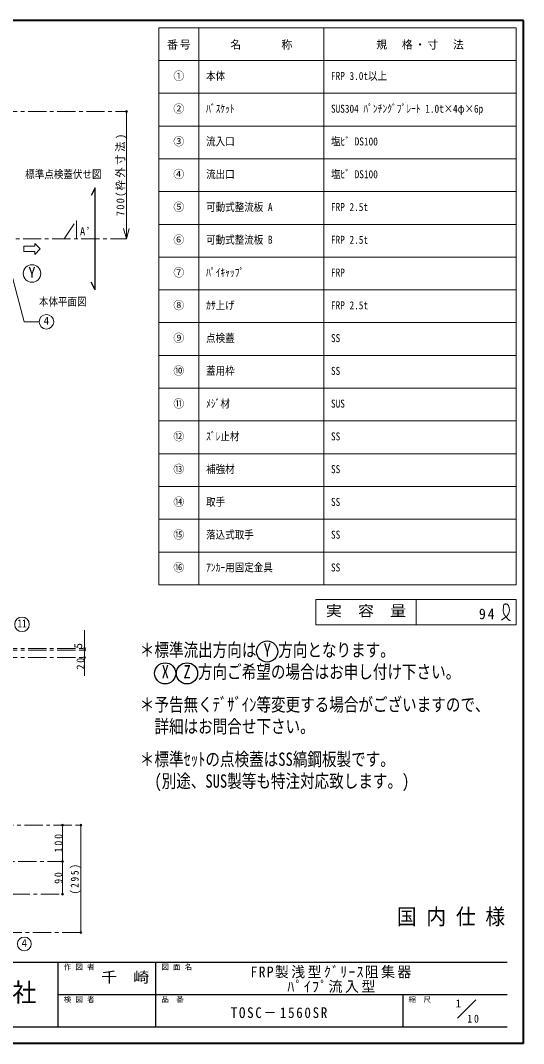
# Model space of a CAD drawing. Units: millimetres at full size, sheet at 1:10; some dimension numbers follow another scale. Extents: x -2102 to 1948, y -1411 to 1399.
# Drawn here: x 567 to 1948, y -1411 to 1399 of the extents above; entities that cross this region are included whole.
import ezdxf
from ezdxf.enums import TextEntityAlignment as Align

# ---------------------------------------------------------------- set-up
doc = ezdxf.new("R2010")
doc.units = ezdxf.units.MM
doc.header["$LTSCALE"] = 10
doc.header["$PDMODE"] = 32
doc.header["$PDSIZE"] = 5
doc.linetypes.add('CHAIN1', pattern=[8, 5, -1, 1, -1])
doc.layers.add('0-0____1', color=4, linetype='Continuous', lineweight=9)
doc.styles.add('ＭＳ ゴシック', font='')
doc.styles.get('ＭＳ ゴシック').set_extended_font_data('MS Gothic')

msp = doc.modelspace()

# ---------------------------------------------------------------- linework, layer by layer
at = {"layer": '0-0____1', "color": 1, "lineweight": 40}
for p, q in [((1947.86, 1399.46), (-2102.14, 1399.46)), ((1947.86, -1410.54), (1947.86, 1399.46)), ((1947.86, -1410.54), (-2102.14, -1410.54))]:
    msp.add_line(p, q, dxfattribs=at)
at = {"layer": '0-0____1', "color": 3, "lineweight": 18}
for p, q in [((1927.86, 1379.46), (946.43, 1379.46)), ((946.43, -150.54), (946.43, 1379.46)), ((1056.43, -150.54), (1056.43, 1379.46)), ((1399.28, -150.54), (1399.28, 1379.46)), ((1927.86, -150.54), (1927.86, 1379.46)), ((1927.86, 1289.46), (946.43, 1289.46)), ((1927.86, 1199.46), (946.43, 1199.46)), ((1927.86, 1109.46), (946.43, 1109.46)), ((1927.86, 1019.46), (946.43, 1019.46)), ((1927.86, 929.46), (946.43, 929.46)), ((1927.86, 839.46), (946.43, 839.46)), ((1927.86, 749.46), (946.43, 749.46)), ((1927.86, 659.46), (946.43, 659.46)), ((1927.86, 569.46), (946.43, 569.46)), ((1927.86, 479.46), (946.43, 479.46)), ((1927.86, 389.46), (946.43, 389.46)), ((1927.86, 299.46), (946.43, 299.46)), ((1927.86, 209.46), (946.43, 209.46)), ((1927.86, 119.46), (946.43, 119.46)), ((1927.86, 29.46), (946.43, 29.46)), ((1927.86, -60.54), (946.43, -60.54)), ((1927.86, -150.54), (946.43, -150.54)), ((1377.86, -190.54), (1927.86, -190.54)), ((1377.86, -260.54), (1377.86, -190.54)), ((1652.86, -260.54), (1652.86, -190.54)), ((1927.86, -190.54), (1927.86, -260.54)), ((1377.86, -260.54), (1927.86, -260.54))]:
    msp.add_line(p, q, dxfattribs=at)
at = {"layer": '0-0____1', "linetype": 'CHAIN1'}
for p, q in [((507.86, 1149.46), (857.86, 1149.46)), ((686.86, 799.46), (720.19, 849.46)), ((720.19, 849.46), (720.19, 799.46)), ((-1266.14, 799.46), (857.86, 799.46)), ((507.86, -325.54), (742.86, -325.54)), ((507.86, -330.54), (742.86, -330.54)), ((507.86, -350.54), (742.86, -350.54)), ((497.86, -810.54), (732.36, -810.54)), ((480.86, -910.54), (682.36, -910.54)), ((382.86, -1000.54), (682.36, -1000.54)), ((440.86, -1105.54), (732.36, -1105.54))]:
    msp.add_line(p, q, dxfattribs=at)
at = {"layer": '0-0____1'}
for p, q in [((857.86, 799.46), (857.86, 1149.46)), ((857.86, 799.46), (850.09, 828.43)), ((857.86, 799.46), (865.62, 828.43)), ((620.86, 771.96), (605.86, 786.96)), ((605.86, 786.96), (605.86, 779.46)), ((575.86, 779.46), (605.86, 779.46)), ((620.86, 771.96), (605.86, 756.96)), ((605.86, 764.46), (605.86, 756.96)), ((682.36, -910.54), (682.36, -810.54)), ((732.36, -810.54), (732.36, -1105.54)), ((682.36, -1000.54), (682.36, -910.54))]:
    msp.add_line(p, q, dxfattribs=at)
at = {"layer": '0-0____1', "color": 5, "lineweight": 25}
for p, q in [((771.72, 939.46), (761.22, 918.46)), ((771.72, 659.46), (771.72, 939.46)), ((771.72, 659.46), (761.22, 680.46))]:
    msp.add_line(p, q, dxfattribs=at)
at = {"layer": '0-0____1', "color": 6, "lineweight": 25}
for p, q in [((-77.14, -1186.97), (1902.86, -1186.97)), ((670.71, -1365.54), (670.71, -1186.97)), ((938.57, -1365.54), (938.57, -1186.97)), ((670.71, -1276.26), (1902.86, -1276.26)), ((1617.14, -1365.54), (1617.14, -1276.26)), ((1902.86, -1365.54), (-77.14, -1365.54))]:
    msp.add_line(p, q, dxfattribs=at)
at = {"layer": '0-0____1', "color": 7, "lineweight": 18}
msp.add_line((1766.63, -1341.05), (1817.14, -1290.54), dxfattribs=at)
at = {"layer": '0-0____1'}
for points in [[(575.86, 779.46), (575.86, 764.46), (605.86, 764.46)], [(1887.49, -247.57), (1888.55, -246.85), (1890.36, -245.62), (1892.17, -244.36), (1893.96, -243.06), (1895.73, -241.72), (1897.47, -240.32), (1898.46, -239.47), (1899.64, -238.41), (1901.6, -236.48), (1903.43, -234.43), (1905.07, -232.27), (1906.49, -229.98), (1907.62, -227.59), (1908.13, -226.14), (1908.41, -225.14), (1908.76, -223.37), (1908.97, -221.56), (1909.04, -219.72), (1908.98, -217.86), (1908.8, -216), (1908.65, -214.91), (1908.49, -213.95), (1908.13, -212.32), (1907.67, -210.73), (1907.06, -209.21), (1906.31, -207.78), (1905.37, -206.46), (1904.73, -205.77), (1904.29, -205.35), (1903.47, -204.7), (1902.58, -204.14), (1901.63, -203.69), (1900.63, -203.36), (1899.6, -203.18), (1898.98, -203.16), (1898.46, -203.18), (1897.55, -203.31), (1896.66, -203.55), (1895.82, -203.91)], [(1895.82, -203.91), (1895.05, -204.36), (1894.36, -204.9), (1894.02, -205.25), (1893.55, -205.87), (1892.97, -207.09), (1892.63, -208.44), (1892.48, -209.9), (1892.43, -211.42), (1892.45, -212.97), (1892.45, -213.87), (1892.44, -215.07), (1892.38, -217.11), (1892.31, -219.09), (1892.28, -221.02), (1892.34, -222.93), (1892.53, -224.8), (1892.71, -225.88), (1892.94, -226.84), (1893.44, -228.47), (1894.07, -230.08), (1894.82, -231.67), (1895.67, -233.21), (1896.59, -234.71), (1897.16, -235.55), (1897.59, -236.17), (1898.36, -237.22), (1899.15, -238.24), (1899.96, -239.24), (1900.79, -240.24), (1901.63, -241.24), (1902.12, -241.82), (1902.65, -242.44), (1903.57, -243.5), (1904.53, -244.53), (1905.52, -245.51), (1906.58, -246.4), (1907.7, -247.18), (1908.39, -247.57), (1908.69, -247.72)], [(1908.69, -247.72), (1909.23, -247.96), (1909.77, -248.18), (1910.33, -248.39), (1910.89, -248.58), (1911.46, -248.77), (1911.78, -248.87)], [(742.86, -275.54), (742.86, -330.54), (742.86, -400.54)]]:
    msp.add_lwpolyline(points, dxfattribs=at)
at = {"layer": '0-0____1', "color": 7, "lineweight": 18}
msp.add_lwpolyline([(530.8, 745.69), (577.33, 572.02), (618, 572.02)], dxfattribs=at)
for centre, radius in [((598.36, 704.46), 24), ((638, 572.02), 20), ((571.11, -259.22), 20), ((577.41, -1136.96), 19)]:
    msp.add_circle(centre, radius, dxfattribs=at)
at = {"layer": '0-0____1', "color": 5, "lineweight": 25}
for centre in [(1244.02, -333.88), (964.02, -393.88), (1024.02, -393.88)]:
    msp.add_circle(centre, 29, dxfattribs=at)
at = {"layer": '0-0____1'}
for p in [(857.86, 1149.46), (742.86, -325.54), (742.86, -330.54), (742.86, -350.54), (682.36, -810.54), (732.36, -810.54), (682.36, -910.54), (682.36, -1000.54), (732.36, -1105.54)]:
    msp.add_point(p, dxfattribs=at)

# ---------------------------------------------------------------- texts
at = {"layer": '0-0____1', "color": 7, "style": 'ＭＳ ゴシック'}
for s, height, p in [('①', 21.99, (986.43, 1229.46)), ('②', 21.99, (986.43, 1139.46)), ('③', 21.99, (986.43, 1049.46)), ('④', 21.99, (986.43, 959.46)), ('⑤', 21.99, (986.43, 869.46)), ('⑥', 21.99, (986.43, 779.46)), ('Y', 29.33, (588.36, 684.46)), ('⑦', 21.99, (986.43, 689.46)), ('⑧', 21.99, (986.43, 599.46)), ('4', 21.99, (630.5, 557.02)), ('⑨', 21.99, (986.43, 509.46)), ('⑩', 21.99, (986.43, 419.46)), ('⑪', 21.99, (986.43, 329.46)), ('⑫', 21.99, (986.43, 239.46)), ('⑬', 21.99, (986.43, 149.46)), ('⑭', 21.99, (986.43, 59.46)), ('⑮', 21.99, (986.43, -30.54)), ('⑯', 21.99, (986.43, -120.54)), ('4', 21.99, (569.91, -1151.96)), ('作 図 者', 14.66, (685.71, -1211.97)), ('図 面 名', 14.66, (953.57, -1211.97)), ('検 図 者', 14.66, (685.71, -1301.26)), ('品\u3000番', 14.66, (953.57, -1301.26)), ('縮\u3000尺', 14.66, (1632.14, -1301.26)), ('1', 21.99, (1761.55, -1318.07))]:
    msp.add_text(s, height=height, dxfattribs=at).set_placement(p, align=Align.BOTTOM_LEFT)
for s, height, width, p in [('本体', 21.99, 0.85, (1076.43, 1229.46)), ('FRP 3.0t以上', 21.99, 0.85, (1419.28, 1229.46)), ('ﾊﾞｽｹｯﾄ', 21.99, 0.85, (1076.43, 1139.46)), ('SUS304 ﾊﾟﾝﾁﾝｸﾞﾌﾟﾚｰﾄ 1.0t×4φ×6p', 21.99, 0.85, (1419.28, 1139.46)), ('流入口', 21.99, 0.85, (1076.43, 1049.46)), ('塩ﾋﾞ DS100', 21.99, 0.85, (1419.28, 1049.46)), ('標準点検蓋伏せ図', 21.99, 0.85, (579.92, 959.46)), ('流出口', 21.99, 0.85, (1076.43, 959.46)), ('塩ﾋﾞ DS100', 21.99, 0.85, (1419.28, 959.46)), ('可動式整流板 A', 21.99, 0.85, (1076.43, 869.46)), ('FRP 2.5t', 21.99, 0.85, (1419.28, 869.46)), ('可動式整流板 B', 21.99, 0.85, (1076.43, 779.46)), ('FRP 2.5t', 21.99, 0.85, (1419.28, 779.46)), ('ﾊﾟｲｷｬｯﾌﾟ', 21.99, 0.85, (1076.43, 689.46)), ('FRP', 21.99, 0.85, (1419.28, 689.46)), ('本体平面図', 21.99, 0.85, (617.42, 609.46)), ('ｶｻ上げ', 21.99, 0.85, (1076.43, 599.46)), ('FRP 2.5t', 21.99, 0.85, (1419.28, 599.46)), ('点検蓋', 21.99, 0.85, (1076.43, 509.46)), ('SS', 21.99, 0.85, (1419.28, 509.46)), ('蓋用枠', 21.99, 0.85, (1076.43, 419.46)), ('SS', 21.99, 0.85, (1419.28, 419.46)), ('ﾒｼﾞ材', 21.99, 0.85, (1076.43, 329.46)), ('SUS', 21.99, 0.85, (1419.28, 329.46)), ('ｽﾞﾚ止材', 21.99, 0.85, (1076.43, 239.46)), ('SS', 21.99, 0.85, (1419.28, 239.46)), ('補強材', 21.99, 0.85, (1076.43, 149.46)), ('SS', 21.99, 0.85, (1419.28, 149.46)), ('取手', 21.99, 0.85, (1076.43, 59.46)), ('SS', 21.99, 0.85, (1419.28, 59.46)), ('落込式取手', 21.99, 0.85, (1076.43, -30.54)), ('SS', 21.99, 0.85, (1419.28, -30.54)), ('ｱﾝｶｰ用固定金具', 21.99, 0.85, (1076.43, -120.54)), ('SS', 21.99, 0.85, (1419.28, -120.54)), ('実\u3000容\u3000量', 29.33, 1.1, (1405.36, -245.54)), ('11', 21.99, 0.85, (558.61, -274.22)), ('＊標準流出方向は Y 方向となります。', 36.66, 0.8, (894.52, -358.88)), (' X  Z 方向ご希望の場合はお申し付け下さい。', 36.66, 0.8, (934.52, -418.88)), ('＊予告無くﾃﾞｻﾞｲﾝ等変更する場合がございますので、', 36.66, 0.8, (894.52, -508.88)), ('詳細はお問合せ下さい。', 36.66, 0.8, (934.52, -568.88)), ('＊標準ｾｯﾄの点検蓋はSS縞鋼板製です。', 36.66, 0.8, (894.52, -658.88)), ('(別途、SUS製等も特注対応致します。)', 36.66, 0.8, (934.52, -718.88)), ('国 内 仕 様', 43.99, 0.9, (1600.36, -1096.97)), ('千\u3000崎', 29.33, 1.1, (788.57, -1251.61)), ('工業株式会社', 51.32, 0.95, (211.78, -1311.26))]:
    msp.add_text(s, height=height, dxfattribs=dict(at, width=width)).set_placement(p, align=Align.BOTTOM_LEFT)
msp.add_text('5', height=21.99, rotation=90, dxfattribs=at).set_placement((742.86, -325.54), align=Align.BOTTOM_LEFT)
at = {"layer": '0-0____1', "color": 7, "attachment_point": 7, "style": 'ＭＳ ゴシック'}
for s, insert, char_height in [('\\T1.17;番号', (968.93, 1319.46), 21.99), ('\\T1.17;名\u3000\u3000\u3000称', (1142.86, 1319.46), 21.99), ('\\T1.17;規\u3000格・寸\u3000法', (1543.57, 1319.46), 21.99), ('\\T1.24;\\W0.95;A’', (730.19, 809.46), 21.99), ('\\T1.27;\\W0.95;94', (1825.36, -245.54), 29.33), ('\\T1.18;\\W0.95;FRP製浅型ｸﾞﾘｰｽ阻集器', (1198.21, -1231.61), 29.33), ('\\T1.19;\\W0.95;ﾊﾟｲﾌﾟ流入型', (1299.46, -1271.61), 29.33), ('\\T1.25;\\W0.9;TOSC－1560SR', (1144.11, -1340.9), 29.33), ('\\T1.36;\\W0.9;10', (1793.52, -1353.45), 21.99)]:
    msp.add_mtext(s, dxfattribs=dict(at, insert=insert, char_height=char_height))
at = {"layer": '0-0____1', "color": 7, "char_height": 21.99, "attachment_point": 7, "rotation": 90, "style": 'ＭＳ ゴシック'}
for s, insert in [('\\T1.24;\\W0.95;700(枠外寸法)', (857.86, 861.96)), ('\\T1.36;\\W0.9;20', (742.86, -383.04)), ('\\T1.38;\\W0.9;100', (682.36, -885.54)), ('\\T1.38;\\W0.85;(295)', (732.36, -1000.54)), ('\\T1.36;\\W0.9;90', (682.36, -971.79))]:
    msp.add_mtext(s, dxfattribs=dict(at, insert=insert))

doc.saveas('drawing.dxf')
